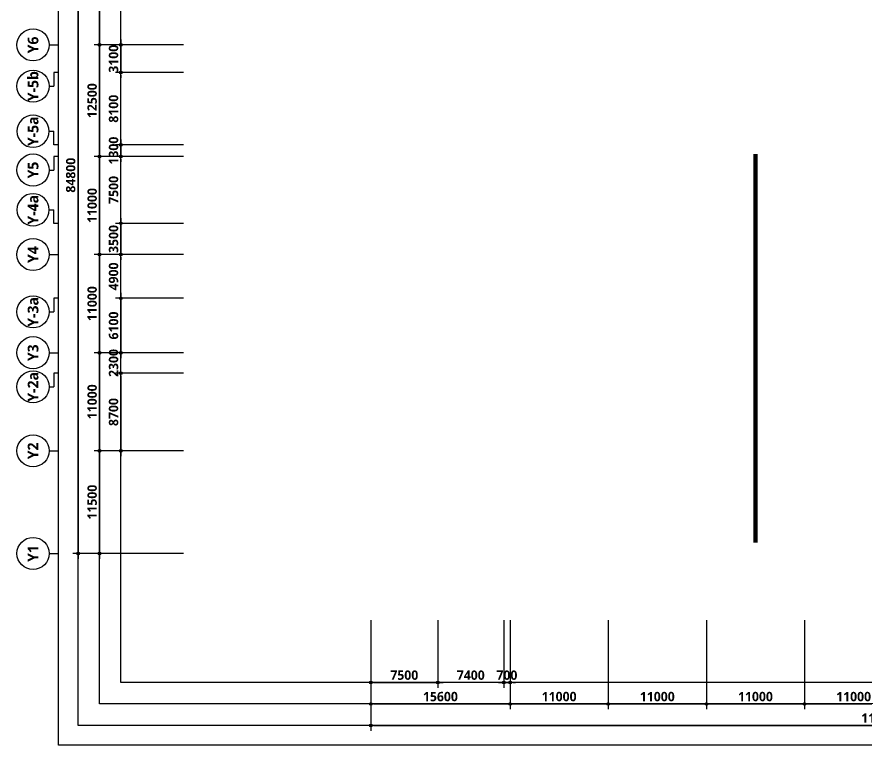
# Model space of a CAD drawing. Header units: millimetres. Extents: x -5354 to 981672, y -957001 to -780013.
# Drawn here: x 263837 to 358977, y -928197 to -846594 of the extents above; entities that cross this region are included whole.
import ezdxf
from ezdxf.enums import TextEntityAlignment as Align

# ---------------------------------------------------------------- set-up
doc = ezdxf.new("R2010")
doc.units = ezdxf.units.MM
doc.header["$LTSCALE"] = 300
doc.header["$MEASUREMENT"] = 0
doc.header["$PDSIZE"] = -10
doc.layers.get('0').update_dxf_attribs({"linetype": 'CONTINUOUS'})
doc.layers.get('Defpoints').update_dxf_attribs({"color": 153, "linetype": 'CONTINUOUS'})
for name, color, linetype in [('A-ANNO-TEXT1', 7, 'CONTINUOUS'), ('A-ST-AXIS-BUB', 7, 'CONTINUOUS'), ('A-ST-AXIS-DIM', 7, 'CONTINUOUS'), ('ILDO_Cosinus Joint', 20, 'CONTINUOUS'), ('X-SEC-종$0$A-ST-AXIS-BUB', 7, 'CONTINUOUS')]:
    doc.layers.add(name, color=color, linetype=linetype)
doc.layers.add('Defpoint', color=161, linetype='CONTINUOUS', plot=False)
doc.styles.add('SH_대대리576', font='')
doc.styles.get('SH_대대리576').set_extended_font_data('NanumGothic', bold=True)
doc.dimstyles.new('SHP 600', dxfattribs={"dimscale": 300, "dimtxt": 3.5, "dimasz": 1, "dimexe": 2, "dimexo": 2, "dimgap": 1, "dimtad": 1, "dimdec": 0, "dimzin": 0, "dimdsep": 46, "dimtxsty": 'SH_대대리576', "dimblk": 'DIMDOT', "dimcen": 0.09, "dimclrt": 3, "dimadec": 0, "dimazin": 1, "dimtfac": 1, "dimtdec": 0, "dimtix": 1, "dimtmove": 2, "dimatfit": 0, "dimldrblk": 'DIMDOT', "dimfxl": 1, "dimtolj": 1, "dimtzin": 0, "dimarcsym": 0})

# ---------------------------------------------------------------- blocks, each defined once
blk = doc.blocks.new('DIMDOT')
at = {"color": 0}
blk.add_line((-2, 0), (2, 0), dxfattribs=at)
for radius in [0.5, 0.25]:
    blk.add_circle((0, 0), radius, dxfattribs=at)
blk = doc.blocks.new('*D401')
at = {"layer": 'A-ST-AXIS-DIM', "color": 0, "lineweight": -2, "transparency": 16777216}
for p, q in [((282487, -821926), (270087, -821926)), ((270687, -822226), (270687, -906426)), ((282487, -906726), (270087, -906726))]:
    blk.add_line(p, q, dxfattribs=at)
at = {"layer": 'Defpoints', "color": 0, "transparency": 16777216}
for p in [(283087, -821926), (270687, -906726), (283087, -906726)]:
    blk.add_point(p, dxfattribs=at)
at = {"layer": 'A-ST-AXIS-DIM', "color": 0, "lineweight": -2, "transparency": 16777216, "xscale": 300, "yscale": 300, "zscale": 300}
for p, rotation in [((270687, -821926), 90), ((270687, -906726), 270)]:
    blk.add_blockref('DIMDOT', p, dxfattribs=dict(at, rotation=rotation))
at = {"layer": 'A-ST-AXIS-DIM', "color": 3, "transparency": 16777216, "insert": (269862, -864326), "char_height": 1050, "attachment_point": 5, "rotation": 90, "style": 'SH_대대리576'}
blk.add_mtext('\\A1;84800', dxfattribs=at)
blk = doc.blocks.new('*D400')
at = {"layer": 'A-ST-AXIS-DIM', "color": 0, "lineweight": -2, "transparency": 16777216}
for p, q in [((282487, -895226), (272487, -895226)), ((273087, -895526), (273087, -906426)), ((282487, -906726), (272487, -906726))]:
    blk.add_line(p, q, dxfattribs=at)
at = {"layer": 'Defpoints', "color": 0, "transparency": 16777216}
for p in [(283087, -895226), (273087, -906726), (283087, -906726)]:
    blk.add_point(p, dxfattribs=at)
at = {"layer": 'A-ST-AXIS-DIM', "color": 0, "lineweight": -2, "transparency": 16777216, "xscale": 300, "yscale": 300, "zscale": 300}
for p, rotation in [((273087, -895226), 90), ((273087, -906726), 270)]:
    blk.add_blockref('DIMDOT', p, dxfattribs=dict(at, rotation=rotation))
at = {"layer": 'A-ST-AXIS-DIM', "color": 3, "transparency": 16777216, "insert": (272262, -900976), "char_height": 1050, "attachment_point": 5, "rotation": 90, "style": 'SH_대대리576'}
blk.add_mtext('\\A1;11500', dxfattribs=at)
blk = doc.blocks.new('*D399')
at = {"layer": 'A-ST-AXIS-DIM', "color": 0, "lineweight": -2, "transparency": 16777216}
for p, q in [((282487, -884226), (272487, -884226)), ((273087, -884526), (273087, -894926)), ((282487, -895226), (272487, -895226))]:
    blk.add_line(p, q, dxfattribs=at)
at = {"layer": 'Defpoints', "color": 0, "transparency": 16777216}
for p in [(283087, -884226), (273087, -895226), (283087, -895226)]:
    blk.add_point(p, dxfattribs=at)
at = {"layer": 'A-ST-AXIS-DIM', "color": 0, "lineweight": -2, "transparency": 16777216, "xscale": 300, "yscale": 300, "zscale": 300}
for p, rotation in [((273087, -884226), 90), ((273087, -895226), 270)]:
    blk.add_blockref('DIMDOT', p, dxfattribs=dict(at, rotation=rotation))
at = {"layer": 'A-ST-AXIS-DIM', "color": 3, "transparency": 16777216, "insert": (272262, -889726), "char_height": 1050, "attachment_point": 5, "rotation": 90, "style": 'SH_대대리576'}
blk.add_mtext('\\A1;11000', dxfattribs=at)
blk = doc.blocks.new('*D398')
at = {"layer": 'A-ST-AXIS-DIM', "color": 0, "lineweight": -2, "transparency": 16777216}
for p, q in [((282487, -873226), (272487, -873226)), ((273087, -873526), (273087, -883926)), ((282487, -884226), (272487, -884226))]:
    blk.add_line(p, q, dxfattribs=at)
at = {"layer": 'Defpoints', "color": 0, "transparency": 16777216}
for p in [(283087, -873226), (273087, -884226), (283087, -884226)]:
    blk.add_point(p, dxfattribs=at)
at = {"layer": 'A-ST-AXIS-DIM', "color": 0, "lineweight": -2, "transparency": 16777216, "xscale": 300, "yscale": 300, "zscale": 300}
for p, rotation in [((273087, -873226), 90), ((273087, -884226), 270)]:
    blk.add_blockref('DIMDOT', p, dxfattribs=dict(at, rotation=rotation))
at = {"layer": 'A-ST-AXIS-DIM', "color": 3, "transparency": 16777216, "insert": (272262, -878726), "char_height": 1050, "attachment_point": 5, "rotation": 90, "style": 'SH_대대리576'}
blk.add_mtext('\\A1;11000', dxfattribs=at)
blk = doc.blocks.new('*D397')
at = {"layer": 'A-ST-AXIS-DIM', "color": 0, "lineweight": -2, "transparency": 16777216}
for p, q in [((282487, -862226), (272487, -862226)), ((273087, -862526), (273087, -872926)), ((282487, -873226), (272487, -873226))]:
    blk.add_line(p, q, dxfattribs=at)
at = {"layer": 'Defpoints', "color": 0, "transparency": 16777216}
for p in [(283087, -862226), (273087, -873226), (283087, -873226)]:
    blk.add_point(p, dxfattribs=at)
at = {"layer": 'A-ST-AXIS-DIM', "color": 0, "lineweight": -2, "transparency": 16777216, "xscale": 300, "yscale": 300, "zscale": 300}
for p, rotation in [((273087, -862226), 90), ((273087, -873226), 270)]:
    blk.add_blockref('DIMDOT', p, dxfattribs=dict(at, rotation=rotation))
at = {"layer": 'A-ST-AXIS-DIM', "color": 3, "transparency": 16777216, "insert": (272262, -867726), "char_height": 1050, "attachment_point": 5, "rotation": 90, "style": 'SH_대대리576'}
blk.add_mtext('\\A1;11000', dxfattribs=at)
blk = doc.blocks.new('*D396')
at = {"layer": 'A-ST-AXIS-DIM', "color": 0, "lineweight": -2, "transparency": 16777216}
for p, q in [((282487, -849726), (272487, -849726)), ((273087, -850026), (273087, -861926)), ((282487, -862226), (272487, -862226))]:
    blk.add_line(p, q, dxfattribs=at)
at = {"layer": 'Defpoints', "color": 0, "transparency": 16777216}
for p in [(283087, -849726), (273087, -862226), (283087, -862226)]:
    blk.add_point(p, dxfattribs=at)
at = {"layer": 'A-ST-AXIS-DIM', "color": 0, "lineweight": -2, "transparency": 16777216, "xscale": 300, "yscale": 300, "zscale": 300}
for p, rotation in [((273087, -849726), 90), ((273087, -862226), 270)]:
    blk.add_blockref('DIMDOT', p, dxfattribs=dict(at, rotation=rotation))
at = {"layer": 'A-ST-AXIS-DIM', "color": 3, "transparency": 16777216, "insert": (272262, -855976), "char_height": 1050, "attachment_point": 5, "rotation": 90, "style": 'SH_대대리576'}
blk.add_mtext('\\A1;12500', dxfattribs=at)
blk = doc.blocks.new('*D395')
at = {"layer": 'A-ST-AXIS-DIM', "color": 0, "lineweight": -2, "transparency": 16777216}
for p, q in [((282487, -834426), (272487, -834426)), ((273087, -834726), (273087, -849426)), ((282487, -849726), (272487, -849726))]:
    blk.add_line(p, q, dxfattribs=at)
at = {"layer": 'Defpoints', "color": 0, "transparency": 16777216}
for p in [(283087, -834426), (273087, -849726), (283087, -849726)]:
    blk.add_point(p, dxfattribs=at)
at = {"layer": 'A-ST-AXIS-DIM', "color": 0, "lineweight": -2, "transparency": 16777216, "xscale": 300, "yscale": 300, "zscale": 300}
for p, rotation in [((273087, -834426), 90), ((273087, -849726), 270)]:
    blk.add_blockref('DIMDOT', p, dxfattribs=dict(at, rotation=rotation))
at = {"layer": 'A-ST-AXIS-DIM', "color": 3, "transparency": 16777216, "insert": (272262, -842076), "char_height": 1050, "attachment_point": 5, "rotation": 90, "style": 'SH_대대리576'}
blk.add_mtext('\\A1;15300', dxfattribs=at)
blk = doc.blocks.new('*D351')
at = {"layer": 'A-ST-AXIS-DIM', "color": 0, "lineweight": -2, "transparency": 16777216}
for p, q in [((352087, -914197), (352087, -924197)), ((363087, -914197), (363087, -924197)), ((352387, -923597), (362787, -923597))]:
    blk.add_line(p, q, dxfattribs=at)
at = {"layer": 'Defpoints', "color": 0, "transparency": 16777216}
for p in [(352087, -913597), (363087, -913597), (363087, -923597)]:
    blk.add_point(p, dxfattribs=at)
at = {"layer": 'A-ST-AXIS-DIM', "color": 0, "lineweight": -2, "transparency": 16777216, "xscale": 300, "yscale": 300, "zscale": 300, "rotation": 180}
blk.add_blockref('DIMDOT', (352087, -923597), dxfattribs=at)
at = {"layer": 'A-ST-AXIS-DIM', "color": 0, "lineweight": -2, "transparency": 16777216, "xscale": 300, "yscale": 300, "zscale": 300}
blk.add_blockref('DIMDOT', (363087, -923597), dxfattribs=at)
at = {"layer": 'A-ST-AXIS-DIM', "color": 3, "transparency": 16777216, "insert": (357587, -922772), "char_height": 1050, "attachment_point": 5, "style": 'SH_대대리576'}
blk.add_mtext('\\A1;11000', dxfattribs=at)
blk = doc.blocks.new('*D350')
at = {"layer": 'A-ST-AXIS-DIM', "color": 0, "lineweight": -2, "transparency": 16777216}
for p, q in [((341087, -914197), (341087, -924197)), ((352087, -914197), (352087, -924197)), ((341387, -923597), (351787, -923597))]:
    blk.add_line(p, q, dxfattribs=at)
at = {"layer": 'Defpoints', "color": 0, "transparency": 16777216}
for p in [(341087, -913597), (352087, -913597), (352087, -923597)]:
    blk.add_point(p, dxfattribs=at)
at = {"layer": 'A-ST-AXIS-DIM', "color": 0, "lineweight": -2, "transparency": 16777216, "xscale": 300, "yscale": 300, "zscale": 300, "rotation": 180}
blk.add_blockref('DIMDOT', (341087, -923597), dxfattribs=at)
at = {"layer": 'A-ST-AXIS-DIM', "color": 0, "lineweight": -2, "transparency": 16777216, "xscale": 300, "yscale": 300, "zscale": 300}
blk.add_blockref('DIMDOT', (352087, -923597), dxfattribs=at)
at = {"layer": 'A-ST-AXIS-DIM', "color": 3, "transparency": 16777216, "insert": (346587, -922772), "char_height": 1050, "attachment_point": 5, "style": 'SH_대대리576'}
blk.add_mtext('\\A1;11000', dxfattribs=at)
blk = doc.blocks.new('*D349')
at = {"layer": 'A-ST-AXIS-DIM', "color": 0, "lineweight": -2, "transparency": 16777216}
for p, q in [((330087, -914197), (330087, -924197)), ((341087, -914197), (341087, -924197)), ((330387, -923597), (340787, -923597))]:
    blk.add_line(p, q, dxfattribs=at)
at = {"layer": 'Defpoints', "color": 0, "transparency": 16777216}
for p in [(330087, -913597), (341087, -913597), (341087, -923597)]:
    blk.add_point(p, dxfattribs=at)
at = {"layer": 'A-ST-AXIS-DIM', "color": 0, "lineweight": -2, "transparency": 16777216, "xscale": 300, "yscale": 300, "zscale": 300, "rotation": 180}
blk.add_blockref('DIMDOT', (330087, -923597), dxfattribs=at)
at = {"layer": 'A-ST-AXIS-DIM', "color": 0, "lineweight": -2, "transparency": 16777216, "xscale": 300, "yscale": 300, "zscale": 300}
blk.add_blockref('DIMDOT', (341087, -923597), dxfattribs=at)
at = {"layer": 'A-ST-AXIS-DIM', "color": 3, "transparency": 16777216, "insert": (335587, -922772), "char_height": 1050, "attachment_point": 5, "style": 'SH_대대리576'}
blk.add_mtext('\\A1;11000', dxfattribs=at)
blk = doc.blocks.new('*D348')
at = {"layer": 'A-ST-AXIS-DIM', "color": 0, "lineweight": -2, "transparency": 16777216}
for p, q in [((319087, -914197), (319087, -924197)), ((330087, -914197), (330087, -924197)), ((319387, -923597), (329787, -923597))]:
    blk.add_line(p, q, dxfattribs=at)
at = {"layer": 'Defpoints', "color": 0, "transparency": 16777216}
for p in [(319087, -913597), (330087, -913597), (330087, -923597)]:
    blk.add_point(p, dxfattribs=at)
at = {"layer": 'A-ST-AXIS-DIM', "color": 0, "lineweight": -2, "transparency": 16777216, "xscale": 300, "yscale": 300, "zscale": 300, "rotation": 180}
blk.add_blockref('DIMDOT', (319087, -923597), dxfattribs=at)
at = {"layer": 'A-ST-AXIS-DIM', "color": 0, "lineweight": -2, "transparency": 16777216, "xscale": 300, "yscale": 300, "zscale": 300}
blk.add_blockref('DIMDOT', (330087, -923597), dxfattribs=at)
at = {"layer": 'A-ST-AXIS-DIM', "color": 3, "transparency": 16777216, "insert": (324587, -922772), "char_height": 1050, "attachment_point": 5, "style": 'SH_대대리576'}
blk.add_mtext('\\A1;11000', dxfattribs=at)
blk = doc.blocks.new('*D347')
at = {"layer": 'A-ST-AXIS-DIM', "color": 0, "lineweight": -2, "transparency": 16777216}
for p, q in [((303487, -914197), (303487, -924197)), ((319087, -914197), (319087, -924197)), ((303787, -923597), (318787, -923597))]:
    blk.add_line(p, q, dxfattribs=at)
at = {"layer": 'Defpoints', "color": 0, "transparency": 16777216}
for p in [(303487, -913597), (319087, -913597), (319087, -923597)]:
    blk.add_point(p, dxfattribs=at)
at = {"layer": 'A-ST-AXIS-DIM', "color": 0, "lineweight": -2, "transparency": 16777216, "xscale": 300, "yscale": 300, "zscale": 300, "rotation": 180}
blk.add_blockref('DIMDOT', (303487, -923597), dxfattribs=at)
at = {"layer": 'A-ST-AXIS-DIM', "color": 0, "lineweight": -2, "transparency": 16777216, "xscale": 300, "yscale": 300, "zscale": 300}
blk.add_blockref('DIMDOT', (319087, -923597), dxfattribs=at)
at = {"layer": 'A-ST-AXIS-DIM', "color": 3, "transparency": 16777216, "insert": (311287, -922772), "char_height": 1050, "attachment_point": 5, "style": 'SH_대대리576'}
blk.add_mtext('\\A1;15600', dxfattribs=at)
blk = doc.blocks.new('*D346')
at = {"layer": 'A-ST-AXIS-DIM', "color": 0, "lineweight": -2, "transparency": 16777216}
for p, q in [((303487, -914197), (303487, -926597)), ((418087, -914197), (418087, -926597)), ((303787, -925997), (417787, -925997))]:
    blk.add_line(p, q, dxfattribs=at)
at = {"layer": 'Defpoints', "color": 0, "transparency": 16777216}
for p in [(303487, -913597), (418087, -913597), (418087, -925997)]:
    blk.add_point(p, dxfattribs=at)
at = {"layer": 'A-ST-AXIS-DIM', "color": 0, "lineweight": -2, "transparency": 16777216, "xscale": 300, "yscale": 300, "zscale": 300, "rotation": 180}
blk.add_blockref('DIMDOT', (303487, -925997), dxfattribs=at)
at = {"layer": 'A-ST-AXIS-DIM', "color": 0, "lineweight": -2, "transparency": 16777216, "xscale": 300, "yscale": 300, "zscale": 300}
blk.add_blockref('DIMDOT', (418087, -925997), dxfattribs=at)
at = {"layer": 'A-ST-AXIS-DIM', "color": 3, "transparency": 16777216, "insert": (360787, -925172), "char_height": 1050, "attachment_point": 5, "style": 'SH_대대리576'}
blk.add_mtext('\\A1;114600', dxfattribs=at)
blk = doc.blocks.new('A-ST-AXIS-BUB-1')
at = {"layer": 'A-ST-AXIS-BUB'}
blk.add_line((0, 350), (0, 0), dxfattribs=at)
blk.add_circle((0, 950), 600, dxfattribs=at)
blk = doc.blocks.new('A-ST-AXIS-BUB-2')
at = {"layer": 'X-SEC-종$0$A-ST-AXIS-BUB'}
blk.add_line((1800, 1050, -103000), (1800, 525, -103000), dxfattribs=at)
at = {"layer": 'X-SEC-종$0$A-ST-AXIS-BUB', "elevation": -103000}
blk.add_lwpolyline([(3323, 0), (3323, 525), (1800, 525)], dxfattribs=at)
at = {"layer": 'X-SEC-종$0$A-ST-AXIS-BUB'}
blk.add_circle((1800, 2850, -103000), 1800, dxfattribs=at)
blk = doc.blocks.new('*D317')
at = {"layer": 'A-ST-AXIS-DIM', "color": 0, "lineweight": -2, "transparency": 16777216}
for p, q in [((275487, -883926), (275487, -883626)), ((282487, -884226), (274887, -884226)), ((275487, -886526), (275487, -884226)), ((282487, -886526), (274887, -886526)), ((275487, -886826), (275487, -887126))]:
    blk.add_line(p, q, dxfattribs=at)
at = {"layer": 'Defpoints', "color": 0, "transparency": 16777216}
for p in [(275487, -884226), (283087, -884226), (283087, -886526)]:
    blk.add_point(p, dxfattribs=at)
at = {"layer": 'A-ST-AXIS-DIM', "color": 0, "lineweight": -2, "transparency": 16777216, "xscale": 300, "yscale": 300, "zscale": 300}
for p, rotation in [((275487, -884226), 270), ((275487, -886526), 90)]:
    blk.add_blockref('DIMDOT', p, dxfattribs=dict(at, rotation=rotation))
at = {"layer": 'A-ST-AXIS-DIM', "color": 3, "transparency": 16777216, "insert": (274662, -885376), "char_height": 1050, "attachment_point": 5, "rotation": 90, "style": 'SH_대대리576'}
blk.add_mtext('\\A1;2300', dxfattribs=at)
blk = doc.blocks.new('*D316')
at = {"layer": 'A-ST-AXIS-DIM', "color": 0, "lineweight": -2, "transparency": 16777216}
for p, q in [((282487, -886526), (274887, -886526)), ((275487, -886826), (275487, -894926)), ((282487, -895226), (274887, -895226))]:
    blk.add_line(p, q, dxfattribs=at)
at = {"layer": 'Defpoints', "color": 0, "transparency": 16777216}
for p in [(283087, -886526), (275487, -895226), (283087, -895226)]:
    blk.add_point(p, dxfattribs=at)
at = {"layer": 'A-ST-AXIS-DIM', "color": 0, "lineweight": -2, "transparency": 16777216, "xscale": 300, "yscale": 300, "zscale": 300}
for p, rotation in [((275487, -886526), 90), ((275487, -895226), 270)]:
    blk.add_blockref('DIMDOT', p, dxfattribs=dict(at, rotation=rotation))
at = {"layer": 'A-ST-AXIS-DIM', "color": 3, "transparency": 16777216, "insert": (274662, -890876), "char_height": 1050, "attachment_point": 5, "rotation": 90, "style": 'SH_대대리576'}
blk.add_mtext('\\A1;8700', dxfattribs=at)
blk = doc.blocks.new('*D315')
at = {"layer": 'A-ST-AXIS-DIM', "color": 0, "lineweight": -2, "transparency": 16777216}
for p, q in [((282487, -878126), (274887, -878126)), ((275487, -878426), (275487, -883926)), ((282487, -884226), (274887, -884226))]:
    blk.add_line(p, q, dxfattribs=at)
at = {"layer": 'Defpoints', "color": 0, "transparency": 16777216}
for p in [(283087, -878126), (275487, -884226), (283087, -884226)]:
    blk.add_point(p, dxfattribs=at)
at = {"layer": 'A-ST-AXIS-DIM', "color": 0, "lineweight": -2, "transparency": 16777216, "xscale": 300, "yscale": 300, "zscale": 300}
for p, rotation in [((275487, -878126), 90), ((275487, -884226), 270)]:
    blk.add_blockref('DIMDOT', p, dxfattribs=dict(at, rotation=rotation))
at = {"layer": 'A-ST-AXIS-DIM', "color": 3, "transparency": 16777216, "insert": (274662, -881176), "char_height": 1050, "attachment_point": 5, "rotation": 90, "style": 'SH_대대리576'}
blk.add_mtext('\\A1;6100', dxfattribs=at)
blk = doc.blocks.new('*D314')
at = {"layer": 'A-ST-AXIS-DIM', "color": 0, "lineweight": -2, "transparency": 16777216}
for p, q in [((282487, -873226), (274887, -873226)), ((275487, -877826), (275487, -873526)), ((282487, -878126), (274887, -878126))]:
    blk.add_line(p, q, dxfattribs=at)
at = {"layer": 'Defpoints', "color": 0, "transparency": 16777216}
for p in [(275487, -873226), (283087, -873226), (283087, -878126)]:
    blk.add_point(p, dxfattribs=at)
at = {"layer": 'A-ST-AXIS-DIM', "color": 0, "lineweight": -2, "transparency": 16777216, "xscale": 300, "yscale": 300, "zscale": 300}
for p, rotation in [((275487, -873226), 90), ((275487, -878126), 270)]:
    blk.add_blockref('DIMDOT', p, dxfattribs=dict(at, rotation=rotation))
at = {"layer": 'A-ST-AXIS-DIM', "color": 3, "transparency": 16777216, "insert": (274662, -875676), "char_height": 1050, "attachment_point": 5, "rotation": 90, "style": 'SH_대대리576'}
blk.add_mtext('\\A1;4900', dxfattribs=at)
blk = doc.blocks.new('*D313')
at = {"layer": 'A-ST-AXIS-DIM', "color": 0, "lineweight": -2, "transparency": 16777216}
for p, q in [((275487, -869426), (275487, -869126)), ((282487, -869726), (274887, -869726)), ((275487, -869726), (275487, -873226)), ((282487, -873226), (274887, -873226)), ((275487, -873526), (275487, -873826))]:
    blk.add_line(p, q, dxfattribs=at)
at = {"layer": 'Defpoints', "color": 0, "transparency": 16777216}
for p in [(283087, -869726), (275487, -873226), (283087, -873226)]:
    blk.add_point(p, dxfattribs=at)
at = {"layer": 'A-ST-AXIS-DIM', "color": 0, "lineweight": -2, "transparency": 16777216, "xscale": 300, "yscale": 300, "zscale": 300}
for p, rotation in [((275487, -869726), 270), ((275487, -873226), 90)]:
    blk.add_blockref('DIMDOT', p, dxfattribs=dict(at, rotation=rotation))
at = {"layer": 'A-ST-AXIS-DIM', "color": 3, "transparency": 16777216, "insert": (274662, -871476), "char_height": 1050, "attachment_point": 5, "rotation": 90, "style": 'SH_대대리576'}
blk.add_mtext('\\A1;3500', dxfattribs=at)
blk = doc.blocks.new('*D312')
at = {"layer": 'A-ST-AXIS-DIM', "color": 0, "lineweight": -2, "transparency": 16777216}
for p, q in [((282487, -862226), (274887, -862226)), ((275487, -869426), (275487, -862526)), ((282487, -869726), (274887, -869726))]:
    blk.add_line(p, q, dxfattribs=at)
at = {"layer": 'Defpoints', "color": 0, "transparency": 16777216}
for p in [(275487, -862226), (283087, -862226), (283087, -869726)]:
    blk.add_point(p, dxfattribs=at)
at = {"layer": 'A-ST-AXIS-DIM', "color": 0, "lineweight": -2, "transparency": 16777216, "xscale": 300, "yscale": 300, "zscale": 300}
for p, rotation in [((275487, -862226), 90), ((275487, -869726), 270)]:
    blk.add_blockref('DIMDOT', p, dxfattribs=dict(at, rotation=rotation))
at = {"layer": 'A-ST-AXIS-DIM', "color": 3, "transparency": 16777216, "insert": (274662, -865976), "char_height": 1050, "attachment_point": 5, "rotation": 90, "style": 'SH_대대리576'}
blk.add_mtext('\\A1;7500', dxfattribs=at)
blk = doc.blocks.new('*D311')
at = {"layer": 'A-ST-AXIS-DIM', "color": 0, "lineweight": -2, "transparency": 16777216}
for p, q in [((282487, -860926), (274887, -860926)), ((275487, -860626), (275487, -860326)), ((275487, -860926), (275487, -862226)), ((282487, -862226), (274887, -862226)), ((275487, -862526), (275487, -862826))]:
    blk.add_line(p, q, dxfattribs=at)
at = {"layer": 'Defpoints', "color": 0, "transparency": 16777216}
for p in [(283087, -860926), (275487, -862226), (283087, -862226)]:
    blk.add_point(p, dxfattribs=at)
at = {"layer": 'A-ST-AXIS-DIM', "color": 0, "lineweight": -2, "transparency": 16777216, "xscale": 300, "yscale": 300, "zscale": 300}
for p, rotation in [((275487, -860926), 270), ((275487, -862226), 90)]:
    blk.add_blockref('DIMDOT', p, dxfattribs=dict(at, rotation=rotation))
at = {"layer": 'A-ST-AXIS-DIM', "color": 3, "transparency": 16777216, "insert": (274662, -861576), "char_height": 1050, "attachment_point": 5, "rotation": 90, "style": 'SH_대대리576'}
blk.add_mtext('\\A1;1300', dxfattribs=at)
blk = doc.blocks.new('*D310')
at = {"layer": 'A-ST-AXIS-DIM', "color": 0, "lineweight": -2, "transparency": 16777216}
for p, q in [((282487, -852826), (274887, -852826)), ((275487, -860626), (275487, -853126)), ((282487, -860926), (274887, -860926))]:
    blk.add_line(p, q, dxfattribs=at)
at = {"layer": 'Defpoints', "color": 0, "transparency": 16777216}
for p in [(275487, -852826), (283087, -852826), (283087, -860926)]:
    blk.add_point(p, dxfattribs=at)
at = {"layer": 'A-ST-AXIS-DIM', "color": 0, "lineweight": -2, "transparency": 16777216, "xscale": 300, "yscale": 300, "zscale": 300}
for p, rotation in [((275487, -852826), 90), ((275487, -860926), 270)]:
    blk.add_blockref('DIMDOT', p, dxfattribs=dict(at, rotation=rotation))
at = {"layer": 'A-ST-AXIS-DIM', "color": 3, "transparency": 16777216, "insert": (274662, -856876), "char_height": 1050, "attachment_point": 5, "rotation": 90, "style": 'SH_대대리576'}
blk.add_mtext('\\A1;8100', dxfattribs=at)
blk = doc.blocks.new('*D309')
at = {"layer": 'A-ST-AXIS-DIM', "color": 0, "lineweight": -2, "transparency": 16777216}
for p, q in [((275487, -849426), (275487, -849126)), ((282487, -849726), (274887, -849726)), ((275487, -849726), (275487, -852826)), ((282487, -852826), (274887, -852826)), ((275487, -853126), (275487, -853426))]:
    blk.add_line(p, q, dxfattribs=at)
at = {"layer": 'Defpoints', "color": 0, "transparency": 16777216}
for p in [(283087, -849726), (275487, -852826), (283087, -852826)]:
    blk.add_point(p, dxfattribs=at)
at = {"layer": 'A-ST-AXIS-DIM', "color": 0, "lineweight": -2, "transparency": 16777216, "xscale": 300, "yscale": 300, "zscale": 300}
for p, rotation in [((275487, -849726), 270), ((275487, -852826), 90)]:
    blk.add_blockref('DIMDOT', p, dxfattribs=dict(at, rotation=rotation))
at = {"layer": 'A-ST-AXIS-DIM', "color": 3, "transparency": 16777216, "insert": (274662, -851276), "char_height": 1050, "attachment_point": 5, "rotation": 90, "style": 'SH_대대리576'}
blk.add_mtext('\\A1;3100', dxfattribs=at)
blk = doc.blocks.new('*D302')
at = {"layer": 'A-ST-AXIS-DIM', "color": 0, "lineweight": -2, "transparency": 16777216}
for p, q in [((303487, -914197), (303487, -921797)), ((310987, -914197), (310987, -921797)), ((303787, -921197), (310687, -921197))]:
    blk.add_line(p, q, dxfattribs=at)
at = {"layer": 'Defpoints', "color": 0, "transparency": 16777216}
for p in [(303487, -913597), (310987, -913597), (310987, -921197)]:
    blk.add_point(p, dxfattribs=at)
at = {"layer": 'A-ST-AXIS-DIM', "color": 0, "lineweight": -2, "transparency": 16777216, "xscale": 300, "yscale": 300, "zscale": 300, "rotation": 180}
blk.add_blockref('DIMDOT', (303487, -921197), dxfattribs=at)
at = {"layer": 'A-ST-AXIS-DIM', "color": 0, "lineweight": -2, "transparency": 16777216, "xscale": 300, "yscale": 300, "zscale": 300}
blk.add_blockref('DIMDOT', (310987, -921197), dxfattribs=at)
at = {"layer": 'A-ST-AXIS-DIM', "color": 3, "transparency": 16777216, "insert": (307237, -920372), "char_height": 1050, "attachment_point": 5, "style": 'SH_대대리576'}
blk.add_mtext('\\A1;7500', dxfattribs=at)
blk = doc.blocks.new('*D301')
at = {"layer": 'A-ST-AXIS-DIM', "color": 0, "lineweight": -2, "transparency": 16777216}
for p, q in [((310987, -914197), (310987, -921797)), ((318387, -914197), (318387, -921797)), ((318087, -921197), (311287, -921197))]:
    blk.add_line(p, q, dxfattribs=at)
at = {"layer": 'Defpoints', "color": 0, "transparency": 16777216}
for p in [(310987, -913597), (318387, -913597), (310987, -921197)]:
    blk.add_point(p, dxfattribs=at)
at = {"layer": 'A-ST-AXIS-DIM', "color": 0, "lineweight": -2, "transparency": 16777216, "xscale": 300, "yscale": 300, "zscale": 300, "rotation": 180}
blk.add_blockref('DIMDOT', (310987, -921197), dxfattribs=at)
at = {"layer": 'A-ST-AXIS-DIM', "color": 0, "lineweight": -2, "transparency": 16777216, "xscale": 300, "yscale": 300, "zscale": 300}
blk.add_blockref('DIMDOT', (318387, -921197), dxfattribs=at)
at = {"layer": 'A-ST-AXIS-DIM', "color": 3, "transparency": 16777216, "insert": (314687, -920372), "char_height": 1050, "attachment_point": 5, "style": 'SH_대대리576'}
blk.add_mtext('\\A1;7400', dxfattribs=at)
blk = doc.blocks.new('*D300')
at = {"layer": 'A-ST-AXIS-DIM', "color": 0, "lineweight": -2, "transparency": 16777216}
for p, q in [((318387, -914197), (318387, -921797)), ((319087, -914197), (319087, -921797)), ((318087, -921197), (317787, -921197)), ((318387, -921197), (319087, -921197)), ((319387, -921197), (319687, -921197))]:
    blk.add_line(p, q, dxfattribs=at)
at = {"layer": 'Defpoints', "color": 0, "transparency": 16777216}
for p in [(318387, -913597), (319087, -913597), (319087, -921197)]:
    blk.add_point(p, dxfattribs=at)
at = {"layer": 'A-ST-AXIS-DIM', "color": 0, "lineweight": -2, "transparency": 16777216, "xscale": 300, "yscale": 300, "zscale": 300}
blk.add_blockref('DIMDOT', (318387, -921197), dxfattribs=at)
at = {"layer": 'A-ST-AXIS-DIM', "color": 0, "lineweight": -2, "transparency": 16777216, "xscale": 300, "yscale": 300, "zscale": 300, "rotation": 180}
blk.add_blockref('DIMDOT', (319087, -921197), dxfattribs=at)
at = {"layer": 'A-ST-AXIS-DIM', "color": 3, "transparency": 16777216, "insert": (318737, -920372), "char_height": 1050, "attachment_point": 5, "style": 'SH_대대리576'}
blk.add_mtext('\\A1;700', dxfattribs=at)

msp = doc.modelspace()

# ---------------------------------------------------------------- linework, layer by layer
at = {"layer": 'Defpoint'}
for points in [[(439687.2, -928197.4), (268487.2, -928197.4), (268487.2, -799625.9), (439687.2, -799625.9)], [(437487.2, -925997.4), (270687.2, -925997.4), (270687.2, -801825.9), (437487.2, -801825.9)], [(435087.2, -923597.4), (273087.2, -923597.4), (273087.2, -804225.9), (435087.2, -804225.9)], [(432687.2, -921197.4), (275487.2, -921197.4), (275487.2, -806625.9), (432687.2, -806625.9)]]:
    msp.add_lwpolyline(points, close=True, dxfattribs=at)
at = {"layer": 'ILDO_Cosinus Joint', "const_width": 500, "elevation": 103000}
msp.add_lwpolyline([(346587.2, -861945.9), (346587.2, -905525.9)], dxfattribs=at)

# ---------------------------------------------------------------- block references
at = {"layer": 'A-ST-AXIS-BUB', "xscale": 3, "yscale": 3, "zscale": 3, "rotation": 90}
for p in [(268487.2, -849725.9), (268487.2, -873225.9), (268487.2, -884225.9), (268487.2, -895225.9), (268487.2, -906725.9)]:
    msp.add_blockref('A-ST-AXIS-BUB-1', p, dxfattribs=at)
at = {"layer": 'A-ST-AXIS-BUB'}
for p, rotation in [((268487.2, -856148.8), 90), ((268487.2, -865548.8), 90.00000000000001), ((268487.2, -881448.8), 90), ((268487.2, -889848.8), 90)]:
    msp.add_blockref('A-ST-AXIS-BUB-2', p, dxfattribs=dict(at, rotation=rotation))
at = {"layer": 'A-ST-AXIS-BUB', "xscale": -1, "rotation": 89.99999999999993}
for p in [(268487.2, -857603), (268487.2, -866403)]:
    msp.add_blockref('A-ST-AXIS-BUB-2', p, dxfattribs=at)

# ---------------------------------------------------------------- texts
at = {"layer": 'A-ANNO-TEXT1', "style": 'SH_대대리576'}
for s, p in [('Y6', (265637.2, -849725.9)), ('Y-5b', (265637.2, -854348.8)), ('Y-5a', (265637.2, -859403)), ('Y5', (265637.2, -863748.8)), ('Y-4a', (265637.2, -868203)), ('Y4', (265637.2, -873225.9)), ('Y-3a', (265637.2, -879648.8)), ('Y3', (265637.2, -884225.9)), ('Y-2a', (265637.2, -888048.8)), ('Y2', (265637.2, -895225.9)), ('Y1', (265637.2, -906725.9))]:
    msp.add_text(s, height=1200, rotation=90, dxfattribs=at).set_placement(p, align=Align.MIDDLE_CENTER)

# ---------------------------------------------------------------- dimensions: what is measured, and where the dimension line sits
at = {"layer": 'A-ST-AXIS-DIM'}
for base, p1, p2, angle, picture, middle in [((270687.2, -906725.9), (283087.2, -821925.9), (283087.2, -906725.9), 90, '*D401', (269862.2, -864325.9)), ((273087.2, -849725.9), (283087.2, -834425.9), (283087.2, -849725.9), 90, '*D395', (272262.2, -842075.9)), ((273087.2, -862225.9), (283087.2, -849725.9), (283087.2, -862225.9), 90, '*D396', (272262.2, -855975.9)), ((275487.2, -852825.9), (283087.2, -849725.9), (283087.2, -852825.9), 90, '*D309', (274662.2, -851275.9)), ((275487.2, -852825.9), (283087.2, -860925.9), (283087.2, -852825.9), 270, '*D310', (274662.2, -856875.9)), ((275487.2, -862225.9), (283087.2, -860925.9), (283087.2, -862225.9), 90, '*D311', (274662.2, -861575.9)), ((273087.2, -873225.9), (283087.2, -862225.9), (283087.2, -873225.9), 90, '*D397', (272262.2, -867725.9)), ((275487.2, -862225.9), (283087.2, -869725.9), (283087.2, -862225.9), 270, '*D312', (274662.2, -865975.9)), ((275487.2, -873225.9), (283087.2, -869725.9), (283087.2, -873225.9), 90, '*D313', (274662.2, -871475.9)), ((273087.2, -884225.9), (283087.2, -873225.9), (283087.2, -884225.9), 90, '*D398', (272262.2, -878725.9)), ((275487.2, -873225.9), (283087.2, -878125.9), (283087.2, -873225.9), 270, '*D314', (274662.2, -875675.9)), ((275487.2, -884225.9), (283087.2, -878125.9), (283087.2, -884225.9), 90, '*D315', (274662.2, -881175.9)), ((273087.2, -895225.9), (283087.2, -884225.9), (283087.2, -895225.9), 90, '*D399', (272262.2, -889725.9)), ((275487.2, -884225.9), (283087.2, -886525.9), (283087.2, -884225.9), 270, '*D317', (274662.2, -885375.9)), ((275487.2, -895225.9), (283087.2, -886525.9), (283087.2, -895225.9), 90, '*D316', (274662.2, -890875.9)), ((273087.2, -906725.9), (283087.2, -895225.9), (283087.2, -906725.9), 90, '*D400', (272262.2, -900975.9)), ((319087.2, -923597.4), (303487.2, -913597.4), (319087.2, -913597.4), 180, '*D347', (311287.2, -922772.4)), ((418087.2, -925997.4), (303487.2, -913597.4), (418087.2, -913597.4), 180, '*D346', (360787.2, -925172.4)), ((310987.2, -921197.4), (318387.2, -913597.4), (310987.2, -913597.4), 180, '*D301', (314687.2, -920372.4)), ((330087.2, -923597.4), (319087.2, -913597.4), (330087.2, -913597.4), 180, '*D348', (324587.2, -922772.4)), ((341087.2, -923597.4), (330087.2, -913597.4), (341087.2, -913597.4), 180, '*D349', (335587.2, -922772.4)), ((352087.2, -923597.4), (341087.2, -913597.4), (352087.2, -913597.4), 180, '*D350', (346587.2, -922772.4)), ((363087.2, -923597.4), (352087.2, -913597.4), (363087.2, -913597.4), 180, '*D351', (357587.2, -922772.4))]:
    dim = msp.add_linear_dim(base=base, p1=p1, p2=p2, angle=angle, dimstyle='SHP 600', dxfattribs=at)
    dim.commit()
    dim.dimension.update_dxf_attribs({"geometry": picture, "text_midpoint": middle})
for base, p1, p2, picture, middle in [((310987.2, -921197.4), (303487.2, -913597.4), (310987.2, -913597.4), '*D302', (307237.2, -920372.4)), ((319087.2, -921197.4), (318387.2, -913597.4), (319087.2, -913597.4), '*D300', (318737.2, -920372.4))]:
    dim = msp.add_linear_dim(base=base, p1=p1, p2=p2, dimstyle='SHP 600', dxfattribs=at)
    dim.commit()
    dim.dimension.update_dxf_attribs({"geometry": picture, "text_midpoint": middle})

doc.saveas('drawing.dxf')
